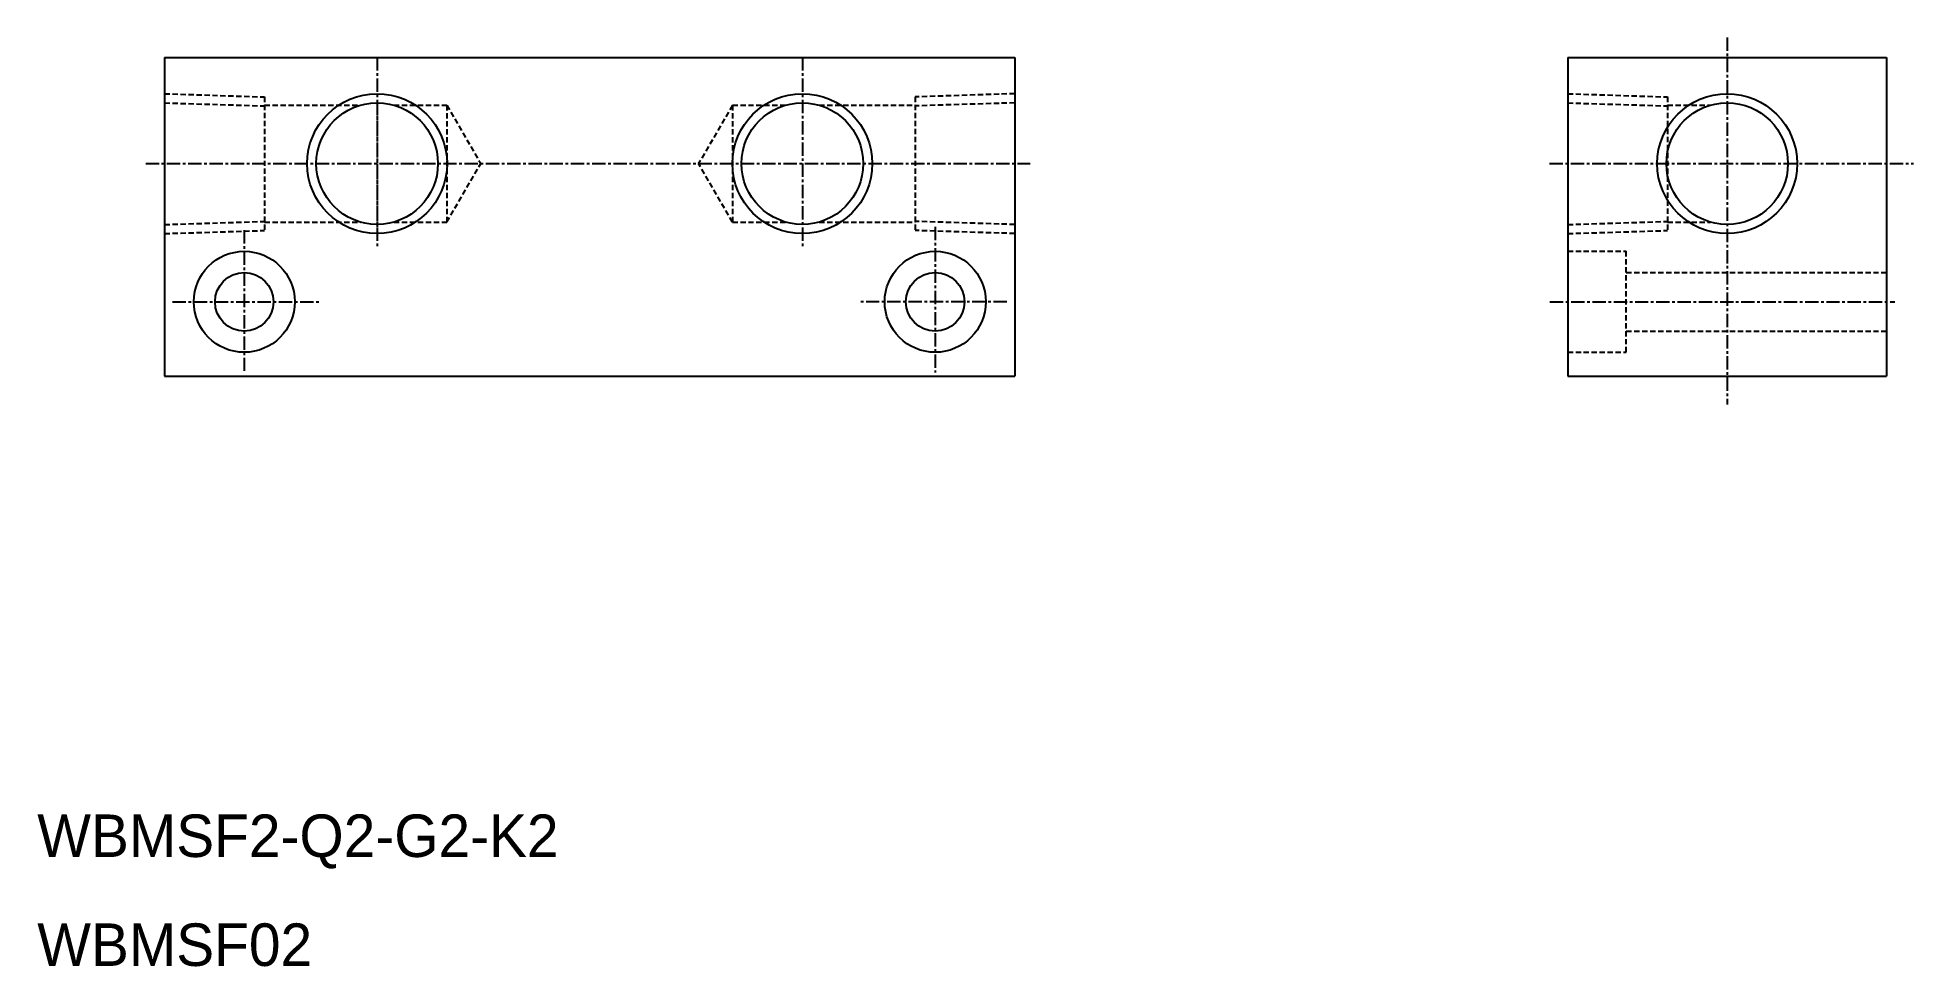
# Model space of a CAD drawing. Extents: x 834 to 1010, y 342 to 429.
import ezdxf

# ---------------------------------------------------------------- set-up
doc = ezdxf.new("R2010")
doc.units = 0
doc.linetypes.add('CENTER', pattern=[2, 1.25, -0.25, 0.25, -0.25])
doc.linetypes.add('DASHED', pattern=[0.75, 0.5, -0.25])
doc.layers.get('0').update_dxf_attribs({"linetype": 'CONTINUOUS'})
doc.layers.add('CENTER', color=1, linetype='CENTER')

msp = doc.modelspace()

# ---------------------------------------------------------------- linework, layer by layer
at = {"color": 7, "linetype": 'CONTINUOUS'}
for p, q in [((845.51, 427.3), (925.51, 427.3)), ((845.51, 427.3), (845.51, 397.3)), ((925.51, 427.3), (925.51, 397.3)), ((977.51, 427.3), (1007.51, 427.3)), ((977.51, 427.3), (977.51, 397.3)), ((1007.51, 427.3), (1007.51, 397.3)), ((845.51, 397.3), (925.51, 397.3)), ((977.51, 397.3), (1007.51, 397.3))]:
    msp.add_line(p, q, dxfattribs=at)
at = {"color": 3, "linetype": 'DASHED'}
for p, q in [((845.51, 423.88), (854.91, 423.58)), ((854.91, 423.58), (854.91, 411.01)), ((925.51, 423.88), (916.11, 423.58)), ((916.11, 423.58), (916.11, 411.01)), ((977.51, 423.88), (986.91, 423.58)), ((986.91, 423.58), (986.91, 411.01)), ((845.51, 423.02), (854.91, 422.73)), ((854.91, 422.8), (863.93, 422.8)), ((867.09, 422.8), (872.08, 422.8)), ((872.08, 422.8), (872.08, 411.8)), ((872.08, 422.8), (875.26, 417.3)), ((898.93, 422.8), (895.75, 417.3)), ((898.93, 422.8), (898.93, 411.8)), ((898.93, 422.8), (903.93, 422.8)), ((907.09, 422.8), (916.11, 422.8)), ((925.51, 423.02), (916.11, 422.73)), ((977.51, 423.02), (986.91, 422.73)), ((986.91, 422.8), (990.93, 422.8)), ((872.08, 411.8), (875.26, 417.3)), ((898.93, 411.8), (895.75, 417.3)), ((845.51, 411.57), (854.91, 411.87)), ((854.91, 411.8), (863.93, 411.8)), ((867.09, 411.8), (872.08, 411.8)), ((898.93, 411.8), (903.93, 411.8)), ((907.09, 411.8), (916.11, 411.8)), ((925.51, 411.57), (916.11, 411.87)), ((977.51, 411.57), (986.91, 411.87)), ((986.91, 411.8), (990.93, 411.8)), ((845.51, 410.72), (854.91, 411.01)), ((925.51, 410.72), (916.11, 411.01)), ((977.51, 410.72), (986.91, 411.01)), ((977.51, 409.05), (983.01, 409.05)), ((983.01, 399.55), (983.01, 409.05)), ((983.01, 407.05), (1007.51, 407.05)), ((983.01, 401.55), (1007.51, 401.55)), ((977.51, 399.55), (983.01, 399.55))]:
    msp.add_line(p, q, dxfattribs=at)
at = {"color": 3, "linetype": 'CONTINUOUS'}
for centre in [(865.51, 417.3), (905.51, 417.3), (992.51, 417.3)]:
    msp.add_circle(centre, 6.58, dxfattribs=at)
at = {"color": 7, "linetype": 'CONTINUOUS'}
for centre, radius in [((865.51, 417.3), 5.72), ((905.51, 417.3), 5.72), ((992.51, 417.3), 5.72), ((853.01, 404.3), 4.75), ((918.01, 404.3), 4.75), ((853.01, 404.3), 2.75), ((918.01, 404.3), 2.75)]:
    msp.add_circle(centre, radius, dxfattribs=at)
at = {"layer": 'CENTER', "color": 1, "linetype": 'CENTER'}
for p, q in [((992.51, 429.17), (992.51, 394.63)), ((865.51, 427.3), (865.51, 409.3)), ((905.51, 427.3), (905.51, 409.3)), ((865.51, 423.12), (865.51, 410.9)), ((843.74, 417.3), (926.93, 417.3)), ((975.81, 417.3), (1010.04, 417.3)), ((918.01, 411.34), (918.01, 397.66)), ((853.01, 411.04), (853.01, 397.66)), ((846.26, 404.3), (860.05, 404.3)), ((924.75, 404.3), (910.96, 404.3)), ((975.84, 404.3), (1008.27, 404.3))]:
    msp.add_line(p, q, dxfattribs=at)

# ---------------------------------------------------------------- texts
at = {"color": 7, "linetype": 'CONTINUOUS'}
for s, p in [('WBMSF2-Q2-G2-K2', (833.54, 352.06)), ('WBMSF02', (833.54, 341.81))]:
    msp.add_text(s, height=4, dxfattribs=at).set_placement(p)

doc.saveas('drawing.dxf')
